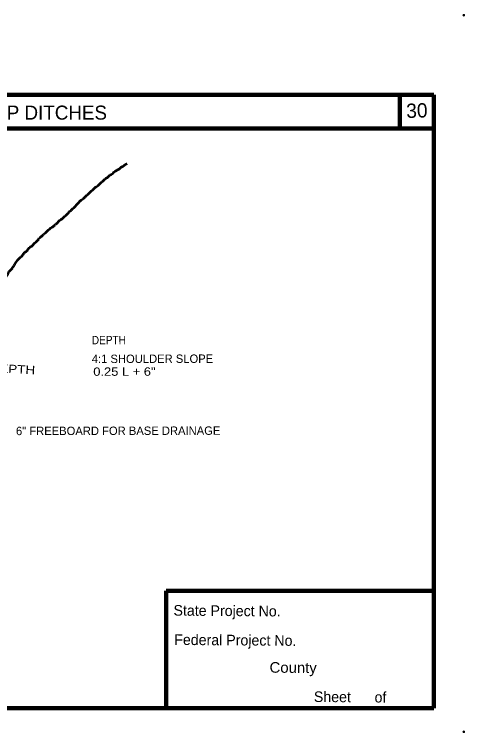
# Model space of a CAD drawing. Extents: x -8731 to 5759, y -61008 to -56618.
# Drawn here: x 5009 to 5759, y -61008 to -59812 of the extents above; entities that cross this region are included whole.
import ezdxf
from ezdxf.enums import TextEntityAlignment as Align

# ---------------------------------------------------------------- set-up
doc = ezdxf.new("R2010")
doc.units = 0
doc.header["$LTSCALE"] = 6.1
doc.header["$PDMODE"] = 32
doc.header["$PDSIZE"] = 3.05
doc.layers.add('1', color=7, linetype='Continuous', lineweight=13)
doc.layers.add('3', color=7, linetype='Continuous', lineweight=40)

msp = doc.modelspace()

# ---------------------------------------------------------------- linework, layer by layer
at = {"layer": '1', "lineweight": 100}
for p, q in [((5707.28, -59945.96), (4215.04, -59945.96)), ((5651.02, -59945.96), (5651.02, -60002.2)), ((5707.28, -59945.96), (5707.28, -60967.38)), ((5707.28, -60002.2), (4215.04, -60002.2)), ((5261.54, -60771.7), (5707.28, -60771.7)), ((5261.54, -60771.7), (5261.54, -60967.38)), ((5707.28, -60967.38), (5067.14, -60967.38))]:
    msp.add_line(p, q, dxfattribs=at)
msp.add_lwpolyline([(4215.04, -59949.44), (4215.04, -60967.38), (5705.8, -60967.38)], dxfattribs=at)
at = {"layer": '1'}
for p in [(5757.2, -59813.74), (5757.2, -61006.36)]:
    msp.add_point(p, dxfattribs=at)
at = {"layer": '3', "lineweight": 53}
for points in [[(5168.66, -60079.28), (5171.66, -60077.92), (5174.66, -60075.08), (5183.8, -60069.08), (5186.06, -60067.12), (5188, -60066.08), (5195.2, -60061.28), (5196.7, -60060.68)], [(4902.54, -60482.02), (4904.34, -60476.18), (4905.54, -60473.48), (4906.9, -60471.68), (4908.54, -60468.22), (4909.6, -60466.58), (4911.4, -60461.78), (4912, -60459.52), (4912.74, -60453.98), (4913.34, -60452.18), (4914.1, -60450.08), (4917.1, -60446.48), (4920.4, -60441.22), (4922.06, -60439.58), (4923.4, -60437.32), (4928.06, -60428.02), (4930.74, -60423.22), (4931.8, -60418.12), (4936.46, -60406.42), (4938.54, -60399.68), (4939.3, -60393.52), (4941.86, -60382.42), (4942.6, -60376.88), (4943.2, -60374.62), (4943.8, -60368.48), (4944.54, -60365.62), (4945.9, -60363.52), (4947.7, -60358.88), (4949.5, -60355.88), (4951.3, -60350.62), (4952.66, -60347.78), (4953.86, -60343.72), (4956.54, -60338.32), (4958.06, -60335.92), (4960, -60331.12), (4961.66, -60328.28), (4964.06, -60323.48), (4967.2, -60314.92), (4969.74, -60304.42), (4971.4, -60299.32), (4972.74, -60296.48), (4974.4, -60291.52), (4976.06, -60288.38), (4978.14, -60282.52), (4980.86, -60277.58), (4982.66, -60273.08), (4984.3, -60270.22), (4986.1, -60265.42), (4989.7, -60257.78), (4993.46, -60251.18), (4997.34, -60245.78), (5000.5, -60240.52), (5002.74, -60238.12), (5006.5, -60233.18), (5009.66, -60228.08), (5012.06, -60224.48), (5018.2, -60217.42), (5022.7, -60213.22), (5025.7, -60209.02), (5029.3, -60206.32), (5033.8, -60201.08), (5039.06, -60196.72), (5042.8, -60192.52), (5046.26, -60189.82), (5050.46, -60185.02), (5053.74, -60182.18), (5057.66, -60178.28), (5060.5, -60176.02), (5064.4, -60172.28), (5071.46, -60166.42), (5074.3, -60164.92), (5077.6, -60161.62), (5080.3, -60159.52), (5084.66, -60155.02), (5088.4, -60152.62), (5092.9, -60148.12), (5096.34, -60145.42), (5100.1, -60141.22), (5102.94, -60138.82), (5106.4, -60135.38), (5109.1, -60133.28), (5113.46, -60128.02), (5116.6, -60125.02), (5120.66, -60120.82), (5123.8, -60118.72), (5126.34, -60116.62), (5129.8, -60113.02), (5132.94, -60110.62), (5137.14, -60105.98), (5140.74, -60103.42), (5144.94, -60099.08), (5148.4, -60097.12), (5152.74, -60092.78), (5155.74, -60090.52), (5159.66, -60086.48), (5165.2, -60082.58), (5168.66, -60079.28)]]:
    msp.add_spline(points, degree=3, dxfattribs=at)

# ---------------------------------------------------------------- texts
at = {"layer": '1'}
for s, height, rotation, p in [('30', 23.78, 2.121, (5661.98, -59984.84)), ('State Project No.', 17.66, 359.537, (5273.82, -60813.08)), ('Federal Project No.', 17.66, 359.537, (5275.08, -60861.84)), ('Sheet      of', 17.66, 359.537, (5507.58, -60956.84))]:
    msp.add_text(s, height=height, rotation=rotation, dxfattribs=at).set_placement(p)
at = {"layer": '1', "width": 1.05}
msp.add_text('County', height=17.66, rotation=359.537, dxfattribs=at).set_placement((5433.82, -60908.08))
at = {"layer": '3'}
msp.add_text('CORRECTING DEEP DITCHES', height=23.4, dxfattribs=at).set_placement((4938.03, -59987.48), align=Align.CENTER)
for s, rotation, width, p in [('DEPTH', 0.095, 0.9, (5137.84, -60361.4)), ("  ' MAXIMUM DEPTH", 357.103, 1.2, (4830.26, -60400.58)), ('0.25 L + 6"', 0.095, 1.15, (5140.34, -60413.92))]:
    msp.add_text(s, height=13.95, rotation=rotation, dxfattribs=dict(at, width=width)).set_placement(p)
for s, p in [('4:1 SHOULDER SLOPE', (5137.84, -60392.66)), ('6" FREEBOARD FOR BASE DRAINAGE', (5011.58, -60512.66))]:
    msp.add_text(s, height=13.95, rotation=0.095, dxfattribs=at).set_placement(p)

doc.saveas('drawing.dxf')
